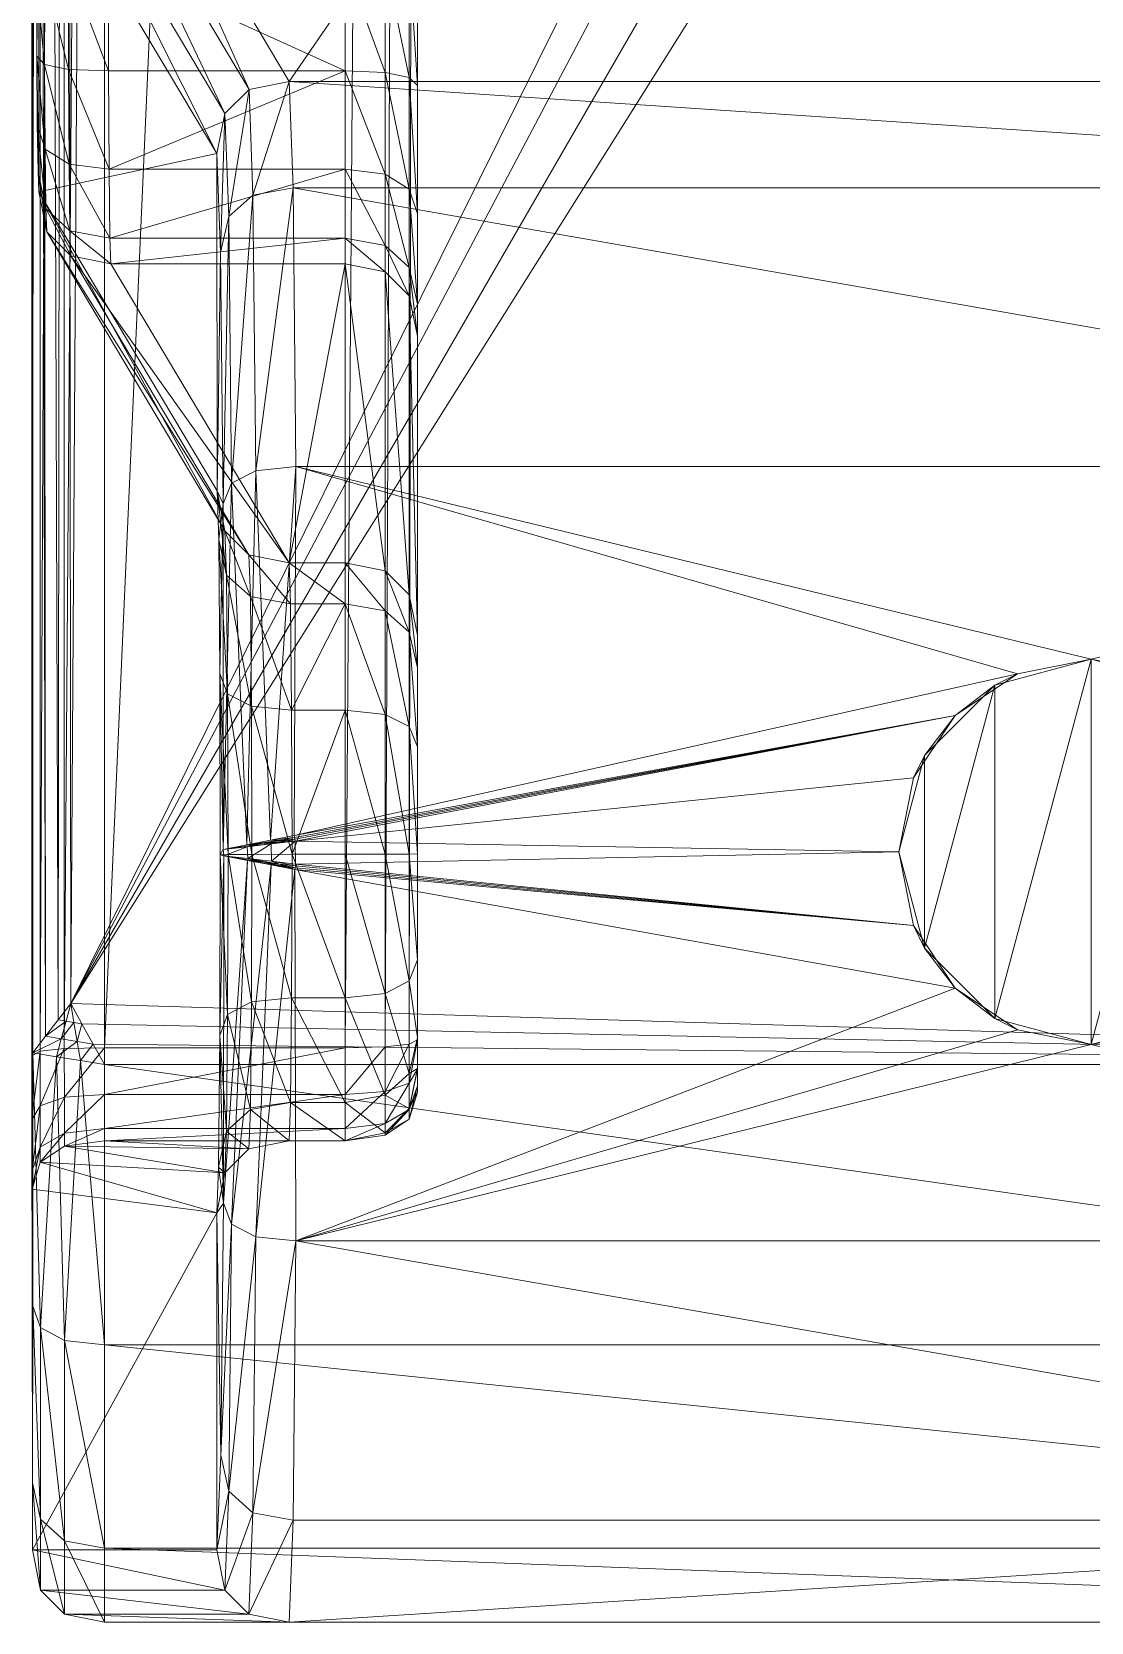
# Model space of a CAD drawing. Header units: metres. Extents: x -565 to 1231, y 366 to 1032.
# Drawn here: x -564.96 to -542.95, y 366.33 to 399.36 of the extents above; entities that cross this region are included whole.
import ezdxf

# ---------------------------------------------------------------- set-up
doc = ezdxf.new("R2010")
doc.units = ezdxf.units.M
doc.layers.add('KOV', color=7, linetype='Continuous', lineweight=13, true_color=0xe3e3e3)

# ---------------------------------------------------------------- blocks, each defined once
blk = doc.blocks.new('KOMPLEXNÍ OBJEKT_0')
at = {"layer": 'KOV'}
for points in [[(1.167, 1596.893, 366.648), (1.667, 1597.392, 366.584), (3.14, 1597.391, 372.211)], [(1.167, 1593.059, -1.979), (1.667, 1593.559, -1.913), (1.667, 1597.392, 366.584)], [(1.667, 1597.392, 366.584), (1.167, 1596.893, 366.648), (1.167, 1593.059, -1.979)], [(3.14, 1597.391, 372.211), (2.689, 1596.893, 372.464), (1.167, 1596.893, 366.648)], [(1.667, 1597.392, 366.584), (2.5, 1597.557, 366.477), (3.891, 1597.554, 371.789)], [(1.667, 1593.559, -1.913), (2.5, 1593.725, -1.804), (2.5, 1597.557, 366.477)], [(2.5, 1597.557, 366.477), (1.667, 1597.392, 366.584), (1.667, 1593.559, -1.913)], [(3.891, 1597.554, 371.789), (3.14, 1597.391, 372.211), (1.667, 1597.392, 366.584)], [(2.5, 1597.557, 366.477), (9.996, 1597.562, 366.799), (10.374, 1597.565, 368.146)], [(2.5, 1597.557, 366.477), (10.374, 1597.565, 368.146), (3.891, 1597.554, 371.789)], [(2.5, 1597.557, 366.477), (9.5, 1593.727, -2.197), (9.996, 1597.562, 366.799)], [(2.5, 1597.557, 366.477), (2.5, 1593.725, -1.804), (9.5, 1593.727, -2.197)], [(2.689, 1596.893, 372.464), (3.14, 1597.391, 372.211), (7.119, 1597.39, 376.331)], [(7.119, 1597.39, 376.331), (6.85, 1596.893, 376.773), (2.689, 1596.893, 372.464)], [(3.14, 1597.391, 372.211), (3.891, 1597.554, 371.789), (7.566, 1597.551, 375.595)], [(7.566, 1597.551, 375.595), (7.119, 1597.39, 376.331), (3.14, 1597.391, 372.211)], [(12.766, 1597.567, 369.668), (7.566, 1597.551, 375.595), (3.891, 1597.554, 371.789)], [(11.434, 1597.566, 369.243), (12.766, 1597.567, 369.668), (3.891, 1597.554, 371.789)], [(10.374, 1597.565, 368.146), (11.434, 1597.566, 369.243), (3.891, 1597.554, 371.789)], [(6.85, 1596.893, 376.773), (7.119, 1597.39, 376.331), (12.745, 1597.054, 377.668)], [(7.119, 1597.39, 376.331), (7.566, 1597.551, 375.595), (12.827, 1597.551, 377.17)], [(12.827, 1597.551, 377.17), (12.745, 1597.054, 377.668), (7.119, 1597.39, 376.331)], [(12.766, 1597.567, 369.668), (12.827, 1597.551, 377.17), (7.566, 1597.551, 375.595)], [(10.554, 1597.395, 366.727), (9.996, 1597.562, 366.799), (9.5, 1593.727, -2.197)], [(9.5, 1593.727, -2.197), (10.333, 1593.56, -2.088), (10.554, 1597.395, 366.727)], [(10.865, 1597.396, 367.87), (10.374, 1597.565, 368.146), (9.996, 1597.562, 366.799)], [(9.996, 1597.562, 366.799), (10.554, 1597.395, 366.727), (10.865, 1597.396, 367.87)], [(10.889, 1596.894, 366.684), (10.554, 1597.395, 366.727), (10.333, 1593.56, -2.088)], [(11.726, 1597.396, 368.763), (11.434, 1597.566, 369.243), (10.374, 1597.565, 368.146)], [(10.374, 1597.565, 368.146), (10.865, 1597.396, 367.87), (11.726, 1597.396, 368.763)], [(11.159, 1596.894, 367.705), (10.865, 1597.396, 367.87), (10.554, 1597.395, 366.727)], [(10.554, 1597.395, 366.727), (10.889, 1596.894, 366.684), (11.159, 1596.894, 367.705)], [(10.865, 1597.396, 367.87), (11.159, 1596.894, 367.705), (11.901, 1596.894, 368.474)], [(11.901, 1596.894, 368.474), (11.726, 1597.396, 368.763), (10.865, 1597.396, 367.87)], [(12.857, 1597.396, 369.113), (12.766, 1597.567, 369.668), (11.434, 1597.566, 369.243)], [(11.434, 1597.566, 369.243), (11.726, 1597.396, 368.763), (12.857, 1597.396, 369.113)], [(11.726, 1597.396, 368.763), (11.901, 1596.894, 368.474), (12.912, 1596.895, 368.78)], [(12.912, 1596.895, 368.78), (12.857, 1597.396, 369.113), (11.726, 1597.396, 368.763)], [(13.114, 1596.957, 378.014), (12.745, 1597.054, 377.668), (12.827, 1597.551, 377.17)], [(12.766, 1597.567, 369.668), (125.722, 1597.57, 374.108), (12.827, 1597.551, 377.17)], [(125.745, 1597.398, 373.275), (125.722, 1597.57, 374.108), (12.766, 1597.567, 369.668)], [(12.766, 1597.567, 369.668), (12.857, 1597.396, 369.113), (125.745, 1597.398, 373.275)], [(125.722, 1597.57, 374.108), (125.456, 1597.551, 381.103), (12.827, 1597.551, 377.17)], [(13.168, 1597.288, 377.683), (12.827, 1597.551, 377.17), (125.456, 1597.551, 381.103)], [(12.827, 1597.551, 377.17), (13.168, 1597.288, 377.683), (13.114, 1596.957, 378.014)], [(125.758, 1596.895, 372.776), (125.745, 1597.398, 373.275), (12.857, 1597.396, 369.113)], [(12.857, 1597.396, 369.113), (12.912, 1596.895, 368.78), (125.758, 1596.895, 372.776)], [(125.456, 1597.551, 381.103), (125.433, 1597.39, 381.936), (13.168, 1597.288, 377.683)], [(13.509, 1597.025, 378.195), (13.168, 1597.288, 377.683), (125.433, 1597.39, 381.936)], [(125.433, 1597.39, 381.936), (125.419, 1596.893, 382.436), (13.509, 1597.025, 378.195)], [(30.706, 1597.421, 353.469), (29.874, 1597.257, 353.577), (23.665, 1593.557, -2.204)], [(23.665, 1593.557, -2.204), (24.496, 1593.722, -2.328), (30.706, 1597.421, 353.469)], [(31.502, 1593.727, -2.06), (30.706, 1597.421, 353.469), (24.496, 1593.722, -2.328)], [(31.121, 1597.44, 355.141), (30.358, 1597.277, 355.527), (29.874, 1597.257, 353.577)], [(29.874, 1597.257, 353.577), (30.706, 1597.421, 353.469), (31.121, 1597.44, 355.141)], [(32.112, 1597.456, 356.331), (31.594, 1597.294, 357.011), (30.358, 1597.277, 355.527)], [(30.358, 1597.277, 355.527), (31.121, 1597.44, 355.141), (32.112, 1597.456, 356.331)], [(33.522, 1597.465, 356.97), (32.112, 1597.456, 356.331), (30.706, 1597.421, 353.469)], [(37.703, 1597.423, 353.272), (33.522, 1597.465, 356.97), (30.706, 1597.421, 353.469)], [(32.112, 1597.456, 356.331), (31.121, 1597.44, 355.141), (30.706, 1597.421, 353.469)], [(31.502, 1593.727, -2.06), (37.703, 1597.423, 353.272), (30.706, 1597.421, 353.469)], [(38.538, 1597.256, 353.345), (37.703, 1597.423, 353.272), (31.502, 1593.727, -2.06)], [(33.522, 1597.465, 356.97), (33.353, 1597.303, 357.808), (31.594, 1597.294, 357.011)], [(31.594, 1597.294, 357.011), (32.112, 1597.456, 356.331), (33.522, 1597.465, 356.97)], [(35.071, 1597.466, 356.929), (35.284, 1597.304, 357.757), (33.353, 1597.303, 357.808)], [(33.353, 1597.303, 357.808), (33.522, 1597.465, 356.97), (35.071, 1597.466, 356.929)], [(37.703, 1597.423, 353.272), (35.071, 1597.466, 356.929), (33.522, 1597.465, 356.97)], [(12.745, 1597.054, 377.668), (12.664, 1596.557, 378.165), (6.85, 1596.893, 376.773)], [(13.059, 1596.625, 378.346), (12.664, 1596.557, 378.165), (12.745, 1597.054, 377.668)], [(12.745, 1597.054, 377.668), (13.114, 1596.957, 378.014), (13.059, 1596.625, 378.346)], [(13.482, 1596.859, 378.361), (13.114, 1596.957, 378.014), (13.168, 1597.288, 377.683)], [(13.168, 1597.288, 377.683), (13.509, 1597.025, 378.195), (13.482, 1596.859, 378.361)], [(29.874, 1597.257, 353.577), (29.375, 1596.758, 353.643), (23.166, 1593.058, -2.13)], [(23.166, 1593.058, -2.13), (23.665, 1593.557, -2.204), (29.874, 1597.257, 353.577)], [(30.358, 1597.277, 355.527), (29.9, 1596.779, 355.759), (29.375, 1596.758, 353.643)], [(29.375, 1596.758, 353.643), (29.874, 1597.257, 353.577), (30.358, 1597.277, 355.527)], [(31.594, 1597.294, 357.011), (31.283, 1596.797, 357.419), (29.9, 1596.779, 355.759)], [(29.9, 1596.779, 355.759), (30.358, 1597.277, 355.527), (31.594, 1597.294, 357.011)], [(33.353, 1597.303, 357.808), (33.251, 1596.807, 358.311), (31.283, 1596.797, 357.419)], [(31.283, 1596.797, 357.419), (31.594, 1597.294, 357.011), (33.353, 1597.303, 357.808)], [(31.502, 1593.727, -2.06), (32.333, 1593.558, -2.182), (38.538, 1597.256, 353.345)], [(39.039, 1596.755, 353.388), (38.538, 1597.256, 353.345), (32.333, 1593.558, -2.182)], [(35.284, 1597.304, 357.757), (35.412, 1596.807, 358.254), (33.251, 1596.807, 358.311)], [(33.251, 1596.807, 358.311), (33.353, 1597.303, 357.808), (35.284, 1597.304, 357.757)], [(1, 1596.06, 366.67), (1.167, 1596.893, 366.648), (2.689, 1596.893, 372.464)], [(2.689, 1596.893, 372.464), (2.539, 1596.06, 372.549), (1, 1596.06, 366.67)], [(1, 1592.226, -2.001), (1.167, 1593.059, -1.979), (1.167, 1596.893, 366.648)], [(1.167, 1596.893, 366.648), (1, 1596.06, 366.67), (1, 1592.226, -2.001)], [(2.539, 1596.06, 372.549), (2.689, 1596.893, 372.464), (6.85, 1596.893, 376.773)], [(6.85, 1596.893, 376.773), (6.76, 1596.06, 376.92), (2.539, 1596.06, 372.549)], [(6.76, 1596.06, 376.92), (6.85, 1596.893, 376.773), (12.664, 1596.557, 378.165)], [(10.333, 1593.56, -2.088), (10.833, 1593.059, -2.022), (10.889, 1596.894, 366.684)], [(11, 1596.06, 366.67), (10.889, 1596.894, 366.684), (10.833, 1593.059, -2.022)], [(10.889, 1596.894, 366.684), (11, 1596.06, 366.67), (11.257, 1596.06, 367.65)], [(11.257, 1596.06, 367.65), (11.159, 1596.894, 367.705), (10.889, 1596.894, 366.684)], [(11.159, 1596.894, 367.705), (11.257, 1596.06, 367.65), (11.96, 1596.06, 368.378)], [(11.96, 1596.06, 368.378), (11.901, 1596.894, 368.474), (11.159, 1596.894, 367.705)], [(12.93, 1596.06, 368.669), (12.912, 1596.895, 368.78), (11.901, 1596.894, 368.474)], [(11.901, 1596.894, 368.474), (11.96, 1596.06, 368.378), (12.93, 1596.06, 368.669)], [(12.582, 1555.06, 378.663), (13.428, 1596.528, 378.692), (13.851, 1596.762, 378.707)], [(12.582, 1555.06, 378.663), (13.851, 1596.762, 378.707), (47.56, 1575.56, 379.884)], [(12.912, 1596.895, 368.78), (12.93, 1596.06, 368.669), (125.763, 1596.06, 372.609)], [(125.763, 1596.06, 372.609), (125.758, 1596.895, 372.776), (12.912, 1596.895, 368.78)], [(13.455, 1596.694, 378.526), (13.059, 1596.625, 378.346), (13.114, 1596.957, 378.014)], [(13.114, 1596.957, 378.014), (13.482, 1596.859, 378.361), (13.455, 1596.694, 378.526)], [(13.851, 1596.762, 378.707), (13.428, 1596.528, 378.692), (13.455, 1596.694, 378.526)], [(13.851, 1596.762, 378.707), (13.455, 1596.694, 378.526), (13.482, 1596.859, 378.361)], [(13.851, 1596.762, 378.707), (13.482, 1596.859, 378.361), (13.509, 1597.025, 378.195)], [(13.851, 1596.762, 378.707), (13.509, 1597.025, 378.195), (125.419, 1596.893, 382.436)], [(125.419, 1596.893, 382.436), (125.414, 1596.06, 382.603), (13.851, 1596.762, 378.707)], [(47.961, 1577.06, 379.898), (47.56, 1575.56, 379.884), (13.851, 1596.762, 378.707)], [(49.059, 1578.158, 379.936), (47.961, 1577.06, 379.898), (13.851, 1596.762, 378.707)], [(50.559, 1578.56, 379.989), (49.059, 1578.158, 379.936), (13.851, 1596.762, 378.707)], [(50.559, 1578.56, 379.989), (13.851, 1596.762, 378.707), (125.414, 1596.06, 382.603)], [(29.375, 1596.758, 353.643), (29.209, 1595.925, 353.665), (22.999, 1592.225, -2.105)], [(22.999, 1592.225, -2.105), (23.166, 1593.058, -2.13), (29.375, 1596.758, 353.643)], [(29.9, 1596.779, 355.759), (29.748, 1595.947, 355.836), (29.209, 1595.925, 353.665)], [(29.209, 1595.925, 353.665), (29.375, 1596.758, 353.643), (29.9, 1596.779, 355.759)], [(31.283, 1596.797, 357.419), (31.18, 1595.965, 357.555), (29.748, 1595.947, 355.836)], [(29.748, 1595.947, 355.836), (29.9, 1596.779, 355.759), (31.283, 1596.797, 357.419)], [(33.251, 1596.807, 358.311), (33.218, 1595.974, 358.478), (31.18, 1595.965, 357.555)], [(31.18, 1595.965, 357.555), (31.283, 1596.797, 357.419), (33.251, 1596.807, 358.311)], [(32.333, 1593.558, -2.182), (32.832, 1593.057, -2.255), (39.039, 1596.755, 353.388)], [(39.206, 1595.922, 353.403), (39.039, 1596.755, 353.388), (32.832, 1593.057, -2.255)], [(35.412, 1596.807, 358.254), (35.455, 1595.974, 358.42), (33.218, 1595.974, 358.478)], [(33.218, 1595.974, 358.478), (33.251, 1596.807, 358.311), (35.412, 1596.807, 358.254)], [(12.664, 1596.557, 378.165), (12.582, 1596.06, 378.663), (6.76, 1596.06, 376.92)], [(13.005, 1596.294, 378.677), (12.582, 1596.06, 378.663), (12.664, 1596.557, 378.165)], [(12.582, 1555.06, 378.663), (13.005, 1596.294, 378.677), (13.428, 1596.528, 378.692)], [(12.664, 1596.557, 378.165), (13.059, 1596.625, 378.346), (13.005, 1596.294, 378.677)], [(13.428, 1596.528, 378.692), (13.005, 1596.294, 378.677), (13.059, 1596.625, 378.346)], [(13.059, 1596.625, 378.346), (13.455, 1596.694, 378.526), (13.428, 1596.528, 378.692)], [(1, 1592.226, -2.001), (1, 1596.06, 366.67), (1, 1555.06, 366.67)], [(2.539, 1596.06, 372.549), (2.539, 1555.06, 372.549), (1, 1555.06, 366.67)], [(1, 1555.06, 366.67), (1, 1596.06, 366.67), (2.539, 1596.06, 372.549)], [(2.539, 1555.06, 372.549), (2.539, 1596.06, 372.549), (6.76, 1596.06, 376.92)], [(6.76, 1596.06, 376.92), (6.76, 1555.06, 376.92), (2.539, 1555.06, 372.549)], [(12.582, 1596.06, 378.663), (12.582, 1555.06, 378.663), (6.76, 1555.06, 376.92)], [(6.76, 1555.06, 376.92), (6.76, 1596.06, 376.92), (12.582, 1596.06, 378.663)], [(10.833, 1593.059, -2.022), (11, 1592.226, -2.001), (11, 1596.06, 366.67)], [(11, 1591.06, 366.67), (11, 1596.06, 366.67), (11, 1592.226, -2.001)], [(11.257, 1591.06, 367.65), (11.257, 1596.06, 367.65), (11, 1596.06, 366.67)], [(11, 1596.06, 366.67), (11, 1591.06, 366.67), (11.257, 1591.06, 367.65)], [(11.257, 1596.06, 367.65), (11.257, 1591.06, 367.65), (11.96, 1591.06, 368.378)], [(11.96, 1591.06, 368.378), (11.96, 1596.06, 368.378), (11.257, 1596.06, 367.65)], [(12.93, 1591.06, 368.669), (12.93, 1596.06, 368.669), (11.96, 1596.06, 368.378)], [(11.96, 1596.06, 368.378), (11.96, 1591.06, 368.378), (12.93, 1591.06, 368.669)], [(12.582, 1555.06, 378.663), (12.582, 1596.06, 378.663), (13.005, 1596.294, 378.677)], [(12.93, 1596.06, 368.669), (12.93, 1591.06, 368.669), (125.763, 1591.06, 372.609)], [(125.763, 1596.06, 372.609), (12.93, 1596.06, 368.669), (125.763, 1591.06, 372.609)], [(22.999, 1592.225, -2.105), (29.209, 1595.925, 353.665), (29.209, 1591.06, 353.665)], [(29.209, 1595.925, 353.665), (29.748, 1595.947, 355.836), (29.748, 1591.06, 355.836)], [(29.748, 1591.06, 355.836), (29.209, 1591.06, 353.665), (29.209, 1595.925, 353.665)], [(29.748, 1595.947, 355.836), (31.18, 1595.965, 357.555), (31.18, 1591.06, 357.555)], [(31.18, 1591.06, 357.555), (29.748, 1591.06, 355.836), (29.748, 1595.947, 355.836)], [(31.18, 1595.965, 357.555), (33.218, 1595.974, 358.478), (33.218, 1591.06, 358.478)], [(33.218, 1591.06, 358.478), (31.18, 1591.06, 357.555), (31.18, 1595.965, 357.555)], [(32.832, 1593.057, -2.255), (32.998, 1592.224, -2.28), (39.206, 1595.922, 353.403)], [(39.206, 1595.922, 353.403), (32.998, 1592.224, -2.28), (39.055, 1588.06, 344.828)], [(35.455, 1595.974, 358.42), (35.455, 1591.06, 358.42), (33.218, 1591.06, 358.478)], [(33.218, 1591.06, 358.478), (33.218, 1595.974, 358.478), (35.455, 1595.974, 358.42)], [(1.667, 1593.559, -1.913), (1.167, 1593.059, -1.979), (3.27, 1592.977, -9.874)], [(2.5, 1593.725, -1.804), (1.667, 1593.559, -1.913), (3.719, 1593.478, -9.617)], [(3.27, 1592.977, -9.874), (3.719, 1593.478, -9.617), (1.667, 1593.559, -1.913)], [(2.5, 1593.725, -1.804), (4.467, 1593.646, -9.188), (9.5, 1593.727, -2.197)], [(3.719, 1593.478, -9.617), (4.467, 1593.646, -9.188), (2.5, 1593.725, -1.804)], [(3.719, 1593.478, -9.617), (3.27, 1592.977, -9.874), (9.007, 1592.917, -15.661)], [(4.467, 1593.646, -9.188), (3.719, 1593.478, -9.617), (9.268, 1593.419, -15.215)], [(9.007, 1592.917, -15.661), (9.268, 1593.419, -15.215), (3.719, 1593.478, -9.617)], [(4.467, 1593.646, -9.188), (9.703, 1593.59, -14.47), (9.5, 1593.727, -2.197)], [(9.268, 1593.419, -15.215), (9.703, 1593.59, -14.47), (4.467, 1593.646, -9.188)], [(9.268, 1593.419, -15.215), (9.007, 1592.917, -15.661), (16.727, 1592.598, -17.926)], [(9.703, 1593.59, -14.47), (9.268, 1593.419, -15.215), (16.823, 1593.09, -17.877)], [(16.727, 1592.598, -17.926), (16.823, 1593.09, -17.877), (9.268, 1593.419, -15.215)], [(9.703, 1593.59, -14.47), (10.448, 1593.692, -5.758), (9.5, 1593.727, -2.197)], [(10.333, 1593.56, -2.088), (9.5, 1593.727, -2.197), (10.448, 1593.692, -5.758)], [(9.703, 1593.59, -14.47), (13.186, 1593.665, -8.519), (10.448, 1593.692, -5.758)], [(9.703, 1593.59, -14.47), (16.918, 1593.583, -17.827), (13.186, 1593.665, -8.519)], [(16.823, 1593.09, -17.877), (16.918, 1593.583, -17.827), (9.703, 1593.59, -14.47)], [(10.448, 1593.692, -5.758), (11.196, 1593.527, -5.329), (10.333, 1593.56, -2.088)], [(10.833, 1593.059, -2.022), (10.333, 1593.56, -2.088), (11.196, 1593.527, -5.329)], [(11.196, 1593.527, -5.329), (10.448, 1593.692, -5.758), (13.186, 1593.665, -8.519)], [(11.196, 1593.527, -5.329), (11.645, 1593.028, -5.071), (10.833, 1593.059, -2.022)], [(13.186, 1593.665, -8.519), (13.622, 1593.502, -7.775), (11.196, 1593.527, -5.329)], [(11.645, 1593.028, -5.071), (11.196, 1593.527, -5.329), (13.622, 1593.502, -7.775)], [(13.622, 1593.502, -7.775), (13.883, 1593.005, -7.328), (11.645, 1593.028, -5.071)], [(16.918, 1593.583, -17.827), (16.935, 1593.654, -9.553), (13.186, 1593.665, -8.519)], [(13.622, 1593.502, -7.775), (13.186, 1593.665, -8.519), (16.935, 1593.654, -9.553)], [(16.935, 1593.654, -9.553), (16.942, 1593.493, -8.69), (13.622, 1593.502, -7.775)], [(13.883, 1593.005, -7.328), (13.622, 1593.502, -7.775), (16.942, 1593.493, -8.69)], [(16.942, 1593.493, -8.69), (16.947, 1592.996, -8.173), (13.883, 1593.005, -7.328)], [(16.918, 1593.583, -17.827), (16.823, 1593.09, -17.877), (16.784, 1592.758, -17.913)], [(16.784, 1592.758, -17.913), (16.861, 1593.085, -17.882), (16.918, 1593.583, -17.827)], [(16.918, 1593.583, -17.827), (16.861, 1593.085, -17.882), (17.105, 1593.097, -17.882)], [(16.918, 1593.583, -17.827), (17.047, 1593.594, -17.827), (16.935, 1593.654, -9.553)], [(17.105, 1593.097, -17.882), (17.047, 1593.594, -17.827), (16.918, 1593.583, -17.827)], [(17.047, 1593.594, -17.827), (20.701, 1593.662, -8.585), (16.935, 1593.654, -9.553)], [(16.942, 1593.493, -8.69), (16.935, 1593.654, -9.553), (20.701, 1593.662, -8.585)], [(20.701, 1593.662, -8.585), (20.278, 1593.501, -7.833), (16.942, 1593.493, -8.69)], [(16.947, 1592.996, -8.173), (16.942, 1593.493, -8.69), (20.278, 1593.501, -7.833)], [(20.278, 1593.501, -7.833), (20.024, 1593.004, -7.382), (16.947, 1592.996, -8.173)], [(17.047, 1593.594, -17.827), (24.226, 1593.591, -14.513), (20.701, 1593.662, -8.585)], [(24.656, 1593.419, -15.259), (24.226, 1593.591, -14.513), (17.047, 1593.594, -17.827)], [(17.047, 1593.594, -17.827), (17.144, 1593.102, -17.877), (24.656, 1593.419, -15.259)], [(17.047, 1593.594, -17.827), (17.105, 1593.097, -17.882), (17.17, 1592.769, -17.915)], [(17.17, 1592.769, -17.915), (17.144, 1593.102, -17.877), (17.047, 1593.594, -17.827)], [(24.914, 1592.916, -15.708), (24.656, 1593.419, -15.259), (17.144, 1593.102, -17.877)], [(22.745, 1593.524, -5.429), (22.3, 1593.027, -5.164), (20.024, 1593.004, -7.382)], [(20.024, 1593.004, -7.382), (20.278, 1593.501, -7.833), (22.745, 1593.524, -5.429)], [(23.485, 1593.687, -5.871), (22.745, 1593.524, -5.429), (20.278, 1593.501, -7.833)], [(20.278, 1593.501, -7.833), (20.701, 1593.662, -8.585), (23.485, 1593.687, -5.871)], [(24.226, 1593.591, -14.513), (23.485, 1593.687, -5.871), (20.701, 1593.662, -8.585)], [(23.665, 1593.557, -2.204), (23.166, 1593.058, -2.13), (22.3, 1593.027, -5.164)], [(22.3, 1593.027, -5.164), (22.745, 1593.524, -5.429), (23.665, 1593.557, -2.204)], [(24.496, 1593.722, -2.328), (23.665, 1593.557, -2.204), (22.745, 1593.524, -5.429)], [(22.745, 1593.524, -5.429), (23.485, 1593.687, -5.871), (24.496, 1593.722, -2.328)], [(24.226, 1593.591, -14.513), (24.496, 1593.722, -2.328), (23.485, 1593.687, -5.871)], [(24.226, 1593.591, -14.513), (29.45, 1593.648, -9.334), (24.496, 1593.722, -2.328)], [(30.193, 1593.478, -9.771), (29.45, 1593.648, -9.334), (24.226, 1593.591, -14.513)], [(24.226, 1593.591, -14.513), (24.656, 1593.419, -15.259), (30.193, 1593.478, -9.771)], [(29.45, 1593.648, -9.334), (31.502, 1593.727, -2.06), (24.496, 1593.722, -2.328)], [(30.638, 1592.975, -10.034), (30.193, 1593.478, -9.771), (24.656, 1593.419, -15.259)], [(24.656, 1593.419, -15.259), (24.914, 1592.916, -15.708), (30.638, 1592.975, -10.034)], [(32.333, 1593.558, -2.182), (31.502, 1593.727, -2.06), (29.45, 1593.648, -9.334)], [(29.45, 1593.648, -9.334), (30.193, 1593.478, -9.771), (32.333, 1593.558, -2.182)], [(32.832, 1593.057, -2.255), (32.333, 1593.558, -2.182), (30.193, 1593.478, -9.771)], [(30.193, 1593.478, -9.771), (30.638, 1592.975, -10.034), (32.832, 1593.057, -2.255)], [(16.823, 1593.09, -17.877), (16.727, 1592.598, -17.926), (16.708, 1592.432, -17.945)], [(16.708, 1592.432, -17.945), (16.784, 1592.758, -17.913), (16.823, 1593.09, -17.877)], [(16.861, 1593.085, -17.882), (16.784, 1592.758, -17.913), (16.746, 1592.427, -17.95)], [(16.746, 1592.427, -17.95), (16.804, 1592.587, -17.937), (16.861, 1593.085, -17.882)], [(16.861, 1593.085, -17.882), (16.804, 1592.587, -17.937), (17.164, 1592.599, -17.938)], [(17.164, 1592.599, -17.938), (17.105, 1593.097, -17.882), (16.861, 1593.085, -17.882)], [(17.105, 1593.097, -17.882), (17.164, 1592.599, -17.938), (17.196, 1592.435, -17.954)], [(17.196, 1592.435, -17.954), (17.17, 1592.769, -17.915), (17.105, 1593.097, -17.882)], [(17.144, 1593.102, -17.877), (17.17, 1592.769, -17.915), (17.234, 1592.44, -17.948)], [(17.234, 1592.44, -17.948), (17.241, 1592.61, -17.926), (17.144, 1593.102, -17.877)], [(17.144, 1593.102, -17.877), (17.241, 1592.61, -17.926), (24.914, 1592.916, -15.708)], [(1.167, 1593.059, -1.979), (1, 1592.226, -2.001), (3.121, 1592.143, -9.96)], [(3.121, 1592.143, -9.96), (3.27, 1592.977, -9.874), (1.167, 1593.059, -1.979)], [(3.27, 1592.977, -9.874), (3.121, 1592.143, -9.96), (8.92, 1592.083, -15.81)], [(8.92, 1592.083, -15.81), (9.007, 1592.917, -15.661), (3.27, 1592.977, -9.874)], [(9.007, 1592.917, -15.661), (8.92, 1592.083, -15.81), (16.631, 1592.105, -17.976)], [(16.631, 1592.105, -17.976), (16.727, 1592.598, -17.926), (9.007, 1592.917, -15.661)], [(11, 1592.226, -2.001), (10.833, 1593.059, -2.022), (11.645, 1593.028, -5.071)], [(11.645, 1593.028, -5.071), (11.795, 1592.195, -4.986), (11, 1592.226, -2.001)], [(11.795, 1592.195, -4.986), (11.645, 1593.028, -5.071), (13.883, 1593.005, -7.328)], [(13.883, 1593.005, -7.328), (13.97, 1592.172, -7.179), (11.795, 1592.195, -4.986)], [(13.97, 1592.172, -7.179), (13.883, 1593.005, -7.328), (16.947, 1592.996, -8.173)], [(16.947, 1592.996, -8.173), (16.948, 1592.164, -8), (13.97, 1592.172, -7.179)], [(16.784, 1592.758, -17.913), (16.708, 1592.432, -17.945), (16.688, 1592.266, -17.963)], [(16.688, 1592.266, -17.963), (16.746, 1592.427, -17.95), (16.784, 1592.758, -17.913)], [(16.948, 1592.164, -8), (16.947, 1592.996, -8.173), (20.024, 1593.004, -7.382)], [(20.024, 1593.004, -7.382), (19.94, 1592.172, -7.231), (16.948, 1592.164, -8)], [(17.17, 1592.769, -17.915), (17.196, 1592.435, -17.954), (17.228, 1592.271, -17.971)], [(17.228, 1592.271, -17.971), (17.234, 1592.44, -17.948), (17.17, 1592.769, -17.915)], [(25, 1592.082, -15.857), (24.914, 1592.916, -15.708), (17.241, 1592.61, -17.926)], [(22.3, 1593.027, -5.164), (22.152, 1592.194, -5.076), (19.94, 1592.172, -7.231)], [(19.94, 1592.172, -7.231), (20.024, 1593.004, -7.382), (22.3, 1593.027, -5.164)], [(23.166, 1593.058, -2.13), (22.999, 1592.225, -2.105), (22.152, 1592.194, -5.076)], [(22.152, 1592.194, -5.076), (22.3, 1593.027, -5.164), (23.166, 1593.058, -2.13)], [(30.787, 1592.141, -10.121), (30.638, 1592.975, -10.034), (24.914, 1592.916, -15.708)], [(24.914, 1592.916, -15.708), (25, 1592.082, -15.857), (30.787, 1592.141, -10.121)], [(32.998, 1592.224, -2.28), (32.832, 1593.057, -2.255), (30.638, 1592.975, -10.034)], [(30.638, 1592.975, -10.034), (30.787, 1592.141, -10.121), (32.998, 1592.224, -2.28)], [(16.631, 1592.105, -17.976), (16.708, 1592.432, -17.945), (16.727, 1592.598, -17.926)], [(16.631, 1592.105, -17.976), (16.688, 1592.266, -17.963), (16.708, 1592.432, -17.945)], [(16.746, 1592.427, -17.95), (16.688, 1592.266, -17.963), (16.669, 1592.1, -17.981)], [(16.669, 1592.1, -17.981), (16.708, 1592.094, -17.987), (16.746, 1592.427, -17.95)], [(16.804, 1592.587, -17.937), (16.746, 1592.427, -17.95), (16.708, 1592.094, -17.987)], [(16.708, 1592.094, -17.987), (16.747, 1592.089, -17.993), (16.804, 1592.587, -17.937)], [(16.804, 1592.587, -17.937), (16.747, 1592.089, -17.993), (17.222, 1592.101, -17.993)], [(17.222, 1592.101, -17.993), (17.164, 1592.599, -17.938), (16.804, 1592.587, -17.937)], [(17.222, 1592.101, -17.993), (17.196, 1592.435, -17.954), (17.164, 1592.599, -17.938)], [(17.222, 1592.101, -17.993), (17.228, 1592.271, -17.971), (17.196, 1592.435, -17.954)], [(17.234, 1592.44, -17.948), (17.228, 1592.271, -17.971), (17.261, 1592.107, -17.987)], [(17.241, 1592.61, -17.926), (17.234, 1592.44, -17.948), (17.299, 1592.112, -17.982)], [(17.261, 1592.107, -17.987), (17.299, 1592.112, -17.982), (17.234, 1592.44, -17.948)], [(17.299, 1592.112, -17.982), (17.337, 1592.118, -17.976), (17.241, 1592.61, -17.926)], [(17.241, 1592.61, -17.926), (17.337, 1592.118, -17.976), (25, 1592.082, -15.857)], [(1, 1592.226, -2.001), (1, 1558.893, -2.001), (3.121, 1558.976, -9.96)], [(3.121, 1558.976, -9.96), (3.121, 1592.143, -9.96), (1, 1592.226, -2.001)], [(1, 1555.06, 366.67), (1, 1558.893, -2.001), (1, 1592.226, -2.001)], [(8.92, 1592.083, -15.81), (3.121, 1592.143, -9.96), (3.121, 1558.976, -9.96)], [(14.171, 1578.388, -17.749), (16.631, 1592.105, -17.976), (8.92, 1592.083, -15.81)], [(11, 1591.06, -2.001), (11, 1592.226, -2.001), (11.795, 1592.195, -4.986)], [(11, 1592.226, -2.001), (11, 1591.06, -2.001), (11, 1591.06, 366.67)], [(11.795, 1592.195, -4.986), (11.795, 1591.06, -4.986), (11, 1591.06, -2.001)], [(11.795, 1591.06, -4.986), (11.795, 1592.195, -4.986), (13.97, 1592.172, -7.179)], [(13.97, 1592.172, -7.179), (13.97, 1591.06, -7.179), (11.795, 1591.06, -4.986)], [(13.97, 1591.06, -7.179), (13.97, 1592.172, -7.179), (16.948, 1592.164, -8)], [(16.948, 1592.164, -8), (16.948, 1591.06, -8), (13.97, 1591.06, -7.179)], [(14.171, 1578.388, -17.749), (15.467, 1579.254, -17.927), (16.631, 1592.105, -17.976)], [(15.467, 1579.254, -17.927), (16.669, 1592.1, -17.981), (16.631, 1592.105, -17.976)], [(15.467, 1579.254, -17.927), (16.708, 1592.094, -17.987), (16.669, 1592.1, -17.981)], [(15.467, 1579.254, -17.927), (16.747, 1592.089, -17.993), (16.708, 1592.094, -17.987)], [(16.747, 1592.089, -17.993), (15.467, 1579.254, -17.927), (17, 1579.56, -18.001)], [(16.631, 1592.105, -17.976), (16.669, 1592.1, -17.981), (16.688, 1592.266, -17.963)], [(17.222, 1592.101, -17.993), (16.747, 1592.089, -17.993), (17, 1579.56, -18.001)], [(16.948, 1592.164, -8), (19.94, 1592.172, -7.231), (19.94, 1591.06, -7.231)], [(19.94, 1591.06, -7.231), (16.948, 1591.06, -8), (16.948, 1592.164, -8)], [(18.534, 1579.254, -17.927), (17.222, 1592.101, -17.993), (17, 1579.56, -18.001)], [(17.222, 1592.101, -17.993), (17.261, 1592.107, -17.987), (17.228, 1592.271, -17.971)], [(19.829, 1578.388, -17.749), (17.261, 1592.107, -17.987), (17.222, 1592.101, -17.993)], [(18.534, 1579.254, -17.927), (19.829, 1578.388, -17.749), (17.222, 1592.101, -17.993)], [(19.829, 1578.388, -17.749), (17.299, 1592.112, -17.982), (17.261, 1592.107, -17.987)], [(19.829, 1578.388, -17.749), (17.337, 1592.118, -17.976), (17.299, 1592.112, -17.982)], [(20.694, 1577.094, -17.568), (25, 1592.082, -15.857), (17.337, 1592.118, -17.976)], [(19.829, 1578.388, -17.749), (20.694, 1577.094, -17.568), (17.337, 1592.118, -17.976)], [(19.94, 1592.172, -7.231), (22.152, 1592.194, -5.076), (22.152, 1591.06, -5.076)], [(22.152, 1591.06, -5.076), (19.94, 1591.06, -7.231), (19.94, 1592.172, -7.231)], [(22.152, 1591.06, -5.076), (22.152, 1592.194, -5.076), (22.999, 1592.225, -2.105)], [(22.999, 1592.225, -2.105), (22.999, 1591.06, -2.105), (22.152, 1591.06, -5.076)], [(29.209, 1591.06, 353.665), (22.999, 1591.06, -2.105), (22.999, 1592.225, -2.105)], [(30.787, 1592.141, -10.121), (25, 1592.082, -15.857), (25, 1559.038, -15.857)], [(25, 1559.038, -15.857), (30.787, 1558.979, -10.121), (30.787, 1592.141, -10.121)], [(32.998, 1592.224, -2.28), (30.787, 1592.141, -10.121), (30.787, 1558.979, -10.121)], [(30.787, 1558.979, -10.121), (32.998, 1558.896, -2.28), (32.998, 1592.224, -2.28)], [(32.998, 1592.224, -2.28), (32.998, 1558.896, -2.28), (39.055, 1588.06, 344.828)], [(3.121, 1558.976, -9.96), (8.92, 1559.037, -15.81), (8.92, 1592.083, -15.81)], [(13.306, 1577.094, -17.568), (14.171, 1578.388, -17.749), (8.92, 1592.083, -15.81)], [(13, 1575.56, -17.493), (13.306, 1577.094, -17.568), (8.92, 1592.083, -15.81)], [(13, 1575.56, -17.493), (8.92, 1592.083, -15.81), (8.92, 1559.037, -15.81)], [(20.694, 1577.094, -17.568), (21, 1575.56, -17.493), (25, 1592.082, -15.857)], [(21, 1575.56, -17.493), (25, 1559.038, -15.857), (25, 1592.082, -15.857)], [(11, 1591.06, 366.67), (11.112, 1590.227, 366.656), (11.355, 1590.227, 367.595)], [(11.355, 1590.227, 367.595), (11.257, 1591.06, 367.65), (11, 1591.06, 366.67)], [(11, 1591.06, -2.001), (11.167, 1590.227, -1.979), (11.112, 1590.227, 366.656)], [(11.112, 1590.227, 366.656), (11, 1591.06, 366.67), (11, 1591.06, -2.001)], [(11.167, 1590.227, -1.979), (11, 1591.06, -2.001), (11.795, 1591.06, -4.986)], [(11.795, 1591.06, -4.986), (11.944, 1590.227, -4.9), (11.167, 1590.227, -1.979)], [(11.257, 1591.06, 367.65), (11.355, 1590.227, 367.595), (12.019, 1590.227, 368.282)], [(12.019, 1590.227, 368.282), (11.96, 1591.06, 368.378), (11.257, 1591.06, 367.65)], [(11.944, 1590.227, -4.9), (11.795, 1591.06, -4.986), (13.97, 1591.06, -7.179)], [(13.97, 1591.06, -7.179), (14.057, 1590.227, -7.03), (11.944, 1590.227, -4.9)], [(11.96, 1591.06, 368.378), (12.019, 1590.227, 368.282), (12.949, 1590.227, 368.558)], [(12.949, 1590.227, 368.558), (12.93, 1591.06, 368.669), (11.96, 1591.06, 368.378)], [(12.93, 1591.06, 368.669), (12.949, 1590.227, 368.558), (125.768, 1590.227, 372.442)], [(125.768, 1590.227, 372.442), (125.763, 1591.06, 372.609), (12.93, 1591.06, 368.669)], [(14.057, 1590.227, -7.03), (13.97, 1591.06, -7.179), (16.948, 1591.06, -8)], [(16.948, 1591.06, -8), (16.95, 1590.227, -7.828), (14.057, 1590.227, -7.03)], [(16.95, 1590.227, -7.828), (16.948, 1591.06, -8), (19.94, 1591.06, -7.231)], [(19.94, 1591.06, -7.231), (19.855, 1590.227, -7.081), (16.95, 1590.227, -7.828)], [(22.152, 1591.06, -5.076), (22.004, 1590.227, -4.987), (19.855, 1590.227, -7.081)], [(19.855, 1590.227, -7.081), (19.94, 1591.06, -7.231), (22.152, 1591.06, -5.076)], [(22.999, 1591.06, -2.105), (22.833, 1590.227, -2.081), (22.004, 1590.227, -4.987)], [(22.004, 1590.227, -4.987), (22.152, 1591.06, -5.076), (22.999, 1591.06, -2.105)], [(29.209, 1591.06, 353.665), (29.043, 1590.227, 353.686), (22.833, 1590.227, -2.081)], [(22.833, 1590.227, -2.081), (22.999, 1591.06, -2.105), (29.209, 1591.06, 353.665)], [(29.748, 1591.06, 355.836), (29.595, 1590.227, 355.913), (29.043, 1590.227, 353.686)], [(29.043, 1590.227, 353.686), (29.209, 1591.06, 353.665), (29.748, 1591.06, 355.836)], [(31.18, 1591.06, 357.555), (31.076, 1590.227, 357.691), (29.595, 1590.227, 355.913)], [(29.595, 1590.227, 355.913), (29.748, 1591.06, 355.836), (31.18, 1591.06, 357.555)], [(33.218, 1591.06, 358.478), (33.184, 1590.227, 358.646), (31.076, 1590.227, 357.691)], [(31.076, 1590.227, 357.691), (31.18, 1591.06, 357.555), (33.218, 1591.06, 358.478)], [(35.455, 1591.06, 358.42), (35.497, 1590.227, 358.585), (33.184, 1590.227, 358.646)], [(33.184, 1590.227, 358.646), (33.218, 1591.06, 358.478), (35.455, 1591.06, 358.42)], [(11.112, 1590.227, 366.656), (11.447, 1589.727, 366.612), (11.649, 1589.727, 367.429)], [(11.649, 1589.727, 367.429), (11.355, 1590.227, 367.595), (11.112, 1590.227, 366.656)], [(11.447, 1589.727, 366.612), (11.112, 1590.227, 366.656), (11.167, 1590.227, -1.979)], [(11.167, 1590.227, -1.979), (11.667, 1589.727, -1.913), (11.447, 1589.727, 366.612)], [(11.667, 1589.727, -1.913), (11.167, 1590.227, -1.979), (11.944, 1590.227, -4.9)], [(11.355, 1590.227, 367.595), (11.649, 1589.727, 367.429), (12.194, 1589.727, 367.994)], [(12.194, 1589.727, 367.994), (12.019, 1590.227, 368.282), (11.355, 1590.227, 367.595)], [(11.944, 1590.227, -4.9), (12.394, 1589.727, -4.642), (11.667, 1589.727, -1.913)], [(12.394, 1589.727, -4.642), (11.944, 1590.227, -4.9), (14.057, 1590.227, -7.03)], [(12.019, 1590.227, 368.282), (12.194, 1589.727, 367.994), (13.003, 1589.727, 368.224)], [(13.003, 1589.727, 368.224), (12.949, 1590.227, 368.558), (12.019, 1590.227, 368.282)], [(14.057, 1590.227, -7.03), (14.318, 1589.727, -6.584), (12.394, 1589.727, -4.642)], [(12.949, 1590.227, 368.558), (13.003, 1589.727, 368.224), (125.782, 1589.727, 371.943)], [(125.782, 1589.727, 371.943), (125.768, 1590.227, 372.442), (12.949, 1590.227, 368.558)], [(14.318, 1589.727, -6.584), (14.057, 1590.227, -7.03), (16.95, 1590.227, -7.828)], [(16.95, 1590.227, -7.828), (16.954, 1589.727, -7.311), (14.318, 1589.727, -6.584)], [(16.954, 1589.727, -7.311), (16.95, 1590.227, -7.828), (19.855, 1590.227, -7.081)], [(19.855, 1590.227, -7.081), (19.602, 1589.727, -6.63), (16.954, 1589.727, -7.311)], [(22.004, 1590.227, -4.987), (21.56, 1589.727, -4.722), (19.602, 1589.727, -6.63)], [(19.602, 1589.727, -6.63), (19.855, 1590.227, -7.081), (22.004, 1590.227, -4.987)], [(22.833, 1590.227, -2.081), (22.334, 1589.727, -2.006), (21.56, 1589.727, -4.722)], [(21.56, 1589.727, -4.722), (22.004, 1590.227, -4.987), (22.833, 1590.227, -2.081)], [(29.043, 1590.227, 353.686), (28.544, 1589.727, 353.752), (22.334, 1589.727, -2.006)], [(22.334, 1589.727, -2.006), (22.833, 1590.227, -2.081), (29.043, 1590.227, 353.686)], [(29.595, 1590.227, 355.913), (29.138, 1589.727, 356.145), (28.544, 1589.727, 353.752)], [(28.544, 1589.727, 353.752), (29.043, 1590.227, 353.686), (29.595, 1590.227, 355.913)], [(31.076, 1590.227, 357.691), (30.765, 1589.727, 358.1), (29.138, 1589.727, 356.145)], [(29.138, 1589.727, 356.145), (29.595, 1590.227, 355.913), (31.076, 1590.227, 357.691)], [(33.184, 1590.227, 358.646), (33.082, 1589.727, 359.149), (30.765, 1589.727, 358.1)], [(30.765, 1589.727, 358.1), (31.076, 1590.227, 357.691), (33.184, 1590.227, 358.646)], [(35.497, 1590.227, 358.585), (35.625, 1589.727, 359.082), (33.082, 1589.727, 359.149)], [(33.082, 1589.727, 359.149), (33.184, 1590.227, 358.646), (35.497, 1590.227, 358.585)], [(11.447, 1589.727, 366.612), (12.005, 1589.56, 366.541), (12.14, 1589.56, 367.154)], [(12.14, 1589.56, 367.154), (11.649, 1589.727, 367.429), (11.447, 1589.727, 366.612)], [(12.005, 1589.56, 366.541), (11.447, 1589.727, 366.612), (11.667, 1589.727, -1.913)], [(11.649, 1589.727, 367.429), (12.14, 1589.56, 367.154), (12.486, 1589.56, 367.514)], [(12.486, 1589.56, 367.514), (12.194, 1589.727, 367.994), (11.649, 1589.727, 367.429)], [(11.667, 1589.727, -1.913), (12.5, 1589.56, -1.804), (12.005, 1589.56, 366.541)], [(12.5, 1589.56, -1.804), (11.667, 1589.727, -1.913), (12.394, 1589.727, -4.642)], [(13.095, 1589.56, 367.669), (12.14, 1589.56, 367.154), (12.005, 1589.56, 366.541)], [(12.005, 1589.56, 366.541), (12.5, 1589.56, -1.804), (27.712, 1589.56, 353.861)], [(12.005, 1589.56, 366.541), (27.712, 1589.56, 353.861), (28.375, 1589.56, 356.531)], [(13.095, 1589.56, 367.669), (12.005, 1589.56, 366.541), (28.375, 1589.56, 356.531)], [(13.095, 1589.56, 367.669), (12.486, 1589.56, 367.514), (12.14, 1589.56, 367.154)], [(12.194, 1589.727, 367.994), (12.486, 1589.56, 367.514), (13.095, 1589.56, 367.669)], [(13.095, 1589.56, 367.669), (13.003, 1589.727, 368.224), (12.194, 1589.727, 367.994)], [(13.142, 1589.56, -4.213), (12.394, 1589.727, -4.642), (14.318, 1589.727, -6.584)], [(12.394, 1589.727, -4.642), (13.142, 1589.56, -4.213), (12.5, 1589.56, -1.804)], [(12.5, 1589.56, -1.804), (13.142, 1589.56, -4.213), (21.503, 1589.56, -1.883)], [(12.5, 1589.56, -1.804), (21.503, 1589.56, -1.883), (27.712, 1589.56, 353.861)], [(13.003, 1589.727, 368.224), (13.095, 1589.56, 367.669), (125.805, 1589.56, 371.109)], [(125.805, 1589.56, 371.109), (125.782, 1589.727, 371.943), (13.003, 1589.727, 368.224)], [(13.095, 1589.56, 367.669), (28.375, 1589.56, 356.531), (30.248, 1589.56, 358.78)], [(13.095, 1589.56, 367.669), (30.248, 1589.56, 358.78), (32.913, 1589.56, 359.987)], [(13.095, 1589.56, 367.669), (32.913, 1589.56, 359.987), (35.838, 1589.56, 359.91)], [(125.805, 1589.56, 371.109), (13.095, 1589.56, 367.669), (35.838, 1589.56, 359.91)], [(14.318, 1589.727, -6.584), (14.754, 1589.56, -5.839), (13.142, 1589.56, -4.213)], [(13.142, 1589.56, -4.213), (14.754, 1589.56, -5.839), (20.819, 1589.56, -4.28)], [(13.142, 1589.56, -4.213), (20.819, 1589.56, -4.28), (21.503, 1589.56, -1.883)], [(14.754, 1589.56, -5.839), (14.318, 1589.727, -6.584), (16.954, 1589.727, -7.311)], [(16.954, 1589.727, -7.311), (16.961, 1589.56, -6.448), (14.754, 1589.56, -5.839)], [(14.754, 1589.56, -5.839), (16.961, 1589.56, -6.448), (19.18, 1589.56, -5.878)], [(14.754, 1589.56, -5.839), (19.18, 1589.56, -5.878), (20.819, 1589.56, -4.28)], [(16.961, 1589.56, -6.448), (16.954, 1589.727, -7.311), (19.602, 1589.727, -6.63)], [(19.602, 1589.727, -6.63), (19.18, 1589.56, -5.878), (16.961, 1589.56, -6.448)], [(21.56, 1589.727, -4.722), (20.819, 1589.56, -4.28), (19.18, 1589.56, -5.878)], [(19.18, 1589.56, -5.878), (19.602, 1589.727, -6.63), (21.56, 1589.727, -4.722)], [(22.334, 1589.727, -2.006), (21.503, 1589.56, -1.883), (20.819, 1589.56, -4.28)], [(20.819, 1589.56, -4.28), (21.56, 1589.727, -4.722), (22.334, 1589.727, -2.006)], [(28.544, 1589.727, 353.752), (27.712, 1589.56, 353.861), (21.503, 1589.56, -1.883)], [(21.503, 1589.56, -1.883), (22.334, 1589.727, -2.006), (28.544, 1589.727, 353.752)], [(29.138, 1589.727, 356.145), (28.375, 1589.56, 356.531), (27.712, 1589.56, 353.861)], [(27.712, 1589.56, 353.861), (28.544, 1589.727, 353.752), (29.138, 1589.727, 356.145)], [(30.765, 1589.727, 358.1), (30.248, 1589.56, 358.78), (28.375, 1589.56, 356.531)], [(28.375, 1589.56, 356.531), (29.138, 1589.727, 356.145), (30.765, 1589.727, 358.1)], [(33.082, 1589.727, 359.149), (32.913, 1589.56, 359.987), (30.248, 1589.56, 358.78)], [(30.248, 1589.56, 358.78), (30.765, 1589.727, 358.1), (33.082, 1589.727, 359.149)], [(35.625, 1589.727, 359.082), (35.838, 1589.56, 359.91), (32.913, 1589.56, 359.987)], [(32.913, 1589.56, 359.987), (33.082, 1589.727, 359.149), (35.625, 1589.727, 359.082)], [(32.998, 1558.896, -2.28), (39.055, 1563.06, 344.828), (39.055, 1588.06, 344.828)], [(15.467, 1579.254, -17.927), (15, 1579.024, 11.999), (17, 1579.56, 11.999)], [(19, 1579.024, 11.999), (17, 1579.56, 11.999), (15, 1579.024, 11.999)], [(17, 1579.56, 11.999), (17, 1579.56, -18.001), (15.467, 1579.254, -17.927)], [(18.534, 1579.254, -17.927), (17, 1579.56, -18.001), (17, 1579.56, 11.999)], [(17, 1579.56, 11.999), (19, 1579.024, 11.999), (18.534, 1579.254, -17.927)], [(14.171, 1578.388, -17.749), (15, 1579.024, 11.999), (15.467, 1579.254, -17.927)], [(18.534, 1579.254, -17.927), (19, 1579.024, 11.999), (19.829, 1578.388, -17.749)], [(15, 1579.024, 11.999), (14.171, 1578.388, -17.749), (13.536, 1577.56, 11.999)], [(20.464, 1577.56, 11.999), (15, 1579.024, 11.999), (13.536, 1577.56, 11.999)], [(20.464, 1577.56, 11.999), (19, 1579.024, 11.999), (15, 1579.024, 11.999)], [(19, 1579.024, 11.999), (20.464, 1577.56, 11.999), (19.829, 1578.388, -17.749)], [(13.306, 1577.094, -17.568), (13.536, 1577.56, 11.999), (14.171, 1578.388, -17.749)], [(19.829, 1578.388, -17.749), (20.464, 1577.56, 11.999), (20.694, 1577.094, -17.568)], [(13, 1575.56, 11.999), (13.536, 1577.56, 11.999), (13.306, 1577.094, -17.568)], [(21, 1575.56, 11.999), (13.536, 1577.56, 11.999), (13, 1575.56, 11.999)], [(21, 1575.56, 11.999), (20.464, 1577.56, 11.999), (13.536, 1577.56, 11.999)], [(20.694, 1577.094, -17.568), (20.464, 1577.56, 11.999), (21, 1575.56, 11.999)], [(13.306, 1577.094, -17.568), (13, 1575.56, -17.493), (13, 1575.56, 11.999)], [(21, 1575.56, 11.999), (21, 1575.56, -17.493), (20.694, 1577.094, -17.568)], [(13.306, 1574.026, -17.568), (13, 1575.56, -17.493), (8.92, 1559.037, -15.81)], [(13.306, 1574.026, -17.568), (13.536, 1573.56, 11.999), (13, 1575.56, 11.999)], [(13, 1575.56, 11.999), (13, 1575.56, -17.493), (13.306, 1574.026, -17.568)], [(20.464, 1573.56, 11.999), (21, 1575.56, 11.999), (13, 1575.56, 11.999)], [(20.464, 1573.56, 11.999), (13, 1575.56, 11.999), (13.536, 1573.56, 11.999)], [(21, 1575.56, 11.999), (20.464, 1573.56, 11.999), (20.694, 1574.026, -17.568)], [(20.694, 1574.026, -17.568), (21, 1575.56, -17.493), (21, 1575.56, 11.999)], [(21, 1575.56, -17.493), (20.694, 1574.026, -17.568), (25, 1559.038, -15.857)]]:
    blk.add_3dface(points, dxfattribs=at)

msp = doc.modelspace()

# ---------------------------------------------------------------- block references
at = {"rotation": 89.99999999999999}
msp.add_blockref('KOMPLEXNÍ OBJEKT_0', (1032.607, 365.333), dxfattribs=at)

doc.saveas('drawing.dxf')
